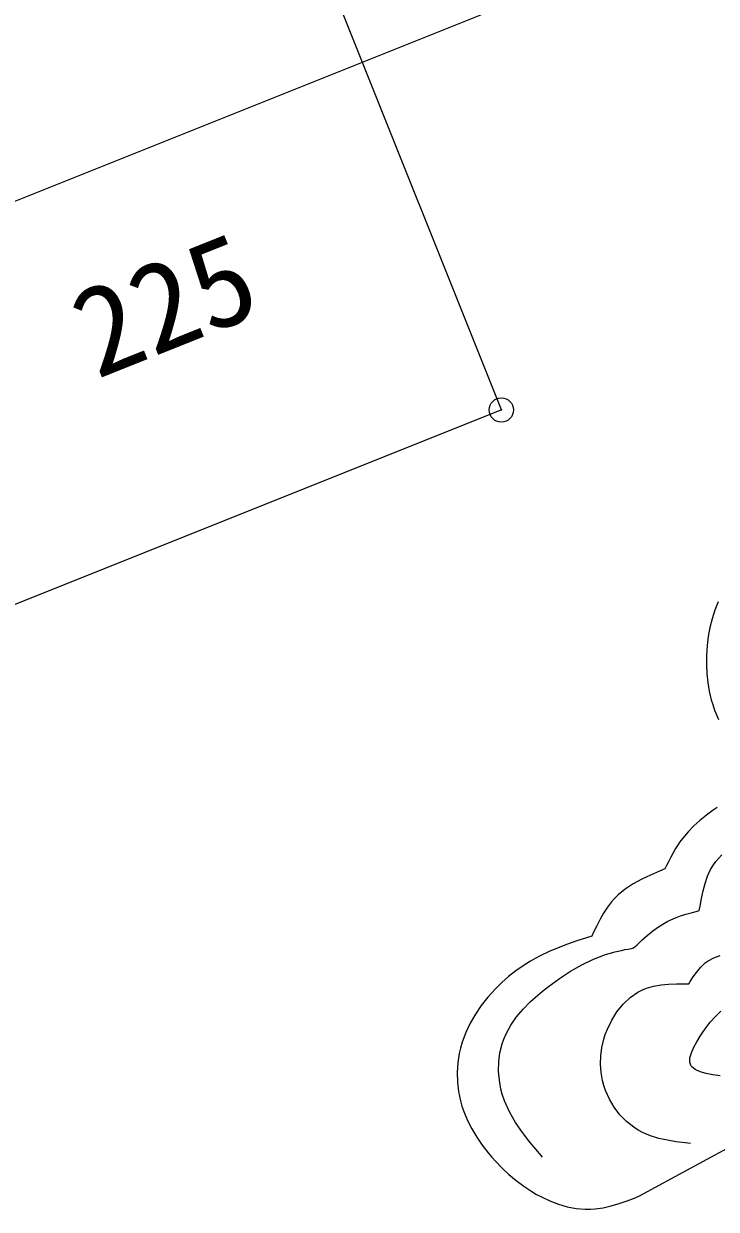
# Model space of a CAD drawing. Units: millimetres, scale not verified. Extents: x -4726 to 4690, y -2905 to 2891.
# Drawn here: x -618.3 to -333.3, y -252.8 to 234.9 of the extents above; entities that cross this region are included whole.
import ezdxf
from ezdxf.enums import TextEntityAlignment as Align

# ---------------------------------------------------------------- set-up
doc = ezdxf.new("R2010")
doc.units = ezdxf.units.MM
doc.header["$LTSCALE"] = 20
doc.header["$PDMODE"] = 32
doc.header["$PDSIZE"] = 10
doc.layers.add('0-0', color=7, linetype='Continuous')
doc.styles.add('ＭＳ ゴシック', font='')
doc.styles.get('ＭＳ ゴシック').set_extended_font_data('MS Gothic')

msp = doc.modelspace()

# ---------------------------------------------------------------- linework, layer by layer
at = {"layer": '0-0'}
for p, q in [((-1307.5, -112.33), (-113.59, 365.23)), ((-421.72, 76), (-523.52, 330.51)), ((-364.84, -247.32), (-113.59, -110.64))]:
    msp.add_line(p, q, dxfattribs=at)
at = {"layer": '0-0', "color": 4}
msp.add_line((-421.72, 76), (-630.62, -7.56), dxfattribs=at)
at = {"layer": '0-0'}
for points in [[(-332.56, -2.92), (-333.9, -6.37), (-335.02, -9.91), (-335.9, -13.53), (-336.57, -17.21), (-337.03, -20.93), (-337.2, -23.1), (-337.3, -25.21), (-337.33, -28.87), (-337.15, -32.5), (-336.76, -36.11), (-336.16, -39.68), (-335.33, -43.2), (-334.74, -45.21), (-333.96, -47.5), (-332.39, -51.35)], [(-332.9, -87.6), (-334.55, -88.7), (-337.33, -90.69), (-340, -92.84), (-342.54, -95.12), (-344.91, -97.56), (-347.09, -100.15), (-348.26, -101.73), (-348.92, -102.71), (-350.01, -104.44), (-351.04, -106.22), (-352.02, -108.03), (-352.95, -109.86), (-353.87, -111.71), (-354.4, -112.79), (-356.59, -113.72), (-360.34, -115.35), (-363.98, -117.09), (-367.47, -118.99), (-370.73, -121.11), (-373.71, -123.52), (-375.29, -125.07), (-376.37, -126.3), (-378.09, -128.57), (-379.65, -130.99), (-381.1, -133.54), (-382.45, -136.17), (-383.76, -138.86), (-384.5, -140.43), (-386.76, -141.17), (-390.66, -142.45), (-394.52, -143.8), (-398.34, -145.24)], [(-359.4, -138.33), (-357.07, -136.62), (-354.63, -135.08), (-353.17, -134.29), (-352.03, -133.74), (-350.02, -132.89), (-347.95, -132.15), (-345.84, -131.49), (-343.69, -130.88), (-341.53, -130.31), (-340.27, -129.99), (-339.96, -128.13), (-339.38, -124.94), (-338.72, -121.8), (-337.91, -118.76), (-336.89, -115.83), (-335.62, -113.07), (-334.74, -111.56), (-333.5, -109.79), (-330.98, -106.98)], [(-404.77, -231.35), (-406.71, -229.1), (-409.98, -225.19), (-413.09, -221.2), (-415.94, -217.09), (-418.43, -212.8), (-420.44, -208.29), (-421.36, -205.55), (-421.9, -203.46), (-422.56, -199.76), (-422.85, -195.98), (-422.77, -192.2), (-422.3, -188.47), (-421.43, -184.85), (-420.74, -182.82), (-419.81, -180.64), (-417.84, -177.07), (-415.47, -173.71), (-412.77, -170.55), (-409.81, -167.57), (-406.66, -164.74), (-404.77, -163.16), (-402.28, -161.16), (-397.87, -157.91), (-393.34, -154.92), (-388.66, -152.26), (-383.84, -149.96), (-378.86, -148.07), (-375.9, -147.19), (-375.1, -146.98), (-373.72, -146.64), (-372.33, -146.33), (-370.93, -146.04), (-369.52, -145.77), (-368.12, -145.5), (-367.3, -145.35), (-366.05, -144.16), (-363.87, -142.14), (-361.67, -140.19), (-359.4, -138.33)], [(-398.34, -145.24), (-402.09, -146.81), (-405.76, -148.55), (-407.84, -149.65), (-409.7, -150.71), (-412.82, -152.67), (-415.83, -154.81), (-418.73, -157.12), (-421.52, -159.58), (-424.18, -162.19), (-425.66, -163.78), (-427.31, -165.65), (-429.98, -169.03), (-432.41, -172.57), (-434.57, -176.27), (-436.4, -180.13), (-437.88, -184.13), (-438.56, -186.51), (-439.06, -188.72), (-439.65, -192.61), (-439.89, -196.55), (-439.79, -200.5), (-439.34, -204.42), (-438.56, -208.27), (-437.95, -210.46), (-437.21, -212.64), (-435.7, -216.28), (-433.9, -219.8), (-431.85, -223.19), (-429.59, -226.46), (-427.14, -229.59), (-425.66, -231.35), (-424.15, -233.05), (-421.44, -235.87), (-418.6, -238.54), (-415.62, -241.06), (-412.49, -243.4), (-409.21, -245.55), (-407.23, -246.71), (-405.28, -247.75)], [(-340.93, -154.7), (-339.8, -153.36), (-338.57, -152.13), (-337.81, -151.49), (-336.58, -150.61), (-334.25, -149.35), (-331.73, -148.39)], [(-343.95, -225.82), (-346.1, -225.56), (-349.77, -225.08), (-353.4, -224.48), (-356.94, -223.7), (-360.36, -222.65), (-363.64, -221.27), (-365.46, -220.29), (-367.28, -219.11), (-370.24, -216.73), (-372.92, -213.96), (-375.27, -210.87), (-377.26, -207.52), (-378.86, -203.98), (-379.59, -201.86), (-380.11, -199.93), (-380.72, -196.56), (-380.96, -193.15), (-380.85, -189.73), (-380.39, -186.31), (-379.59, -182.92), (-378.97, -180.98), (-378.12, -178.77), (-376.33, -175.09), (-374.15, -171.63), (-371.61, -168.5), (-368.74, -165.78), (-365.57, -163.56), (-363.61, -162.55), (-361.98, -161.89), (-359.06, -161.04), (-356.02, -160.5), (-352.89, -160.21), (-349.7, -160.09), (-346.46, -160.07), (-344.57, -160.09), (-344, -159.18), (-343.02, -157.64), (-342, -156.14), (-340.93, -154.7)], [(-331.63, -197.96), (-334.66, -197.54), (-337.49, -197.01), (-339.99, -196.32), (-342.02, -195.39), (-343.45, -194.15), (-343.95, -193.26), (-344.19, -192.33), (-344.12, -190.49), (-343.55, -188.42), (-342.58, -186.21), (-341.32, -183.92), (-339.9, -181.65), (-339.04, -180.36), (-337.85, -178.65), (-335.77, -175.91), (-333.64, -173.47), (-331.41, -171.34)], [(-405.28, -247.75), (-401.82, -249.37), (-398.26, -250.73), (-394.62, -251.8), (-390.94, -252.52), (-387.25, -252.85), (-385.11, -252.85), (-383.17, -252.72), (-379.85, -252.23), (-376.54, -251.46), (-373.26, -250.47), (-369.99, -249.32), (-366.73, -248.07), (-364.84, -247.32)]]:
    msp.add_lwpolyline(points, dxfattribs=at)
at = {"layer": '0-0', "color": 4}
msp.add_point((-421.72, 76), dxfattribs=at)

# ---------------------------------------------------------------- texts
at = {"layer": '0-0', "color": 4, "style": 'ＭＳ ゴシック'}
msp.add_text('225', height=36.66, rotation=21.801, dxfattribs=at).set_placement((-584.2, 78.32), align=Align.BOTTOM_LEFT)

doc.saveas('drawing.dxf')
